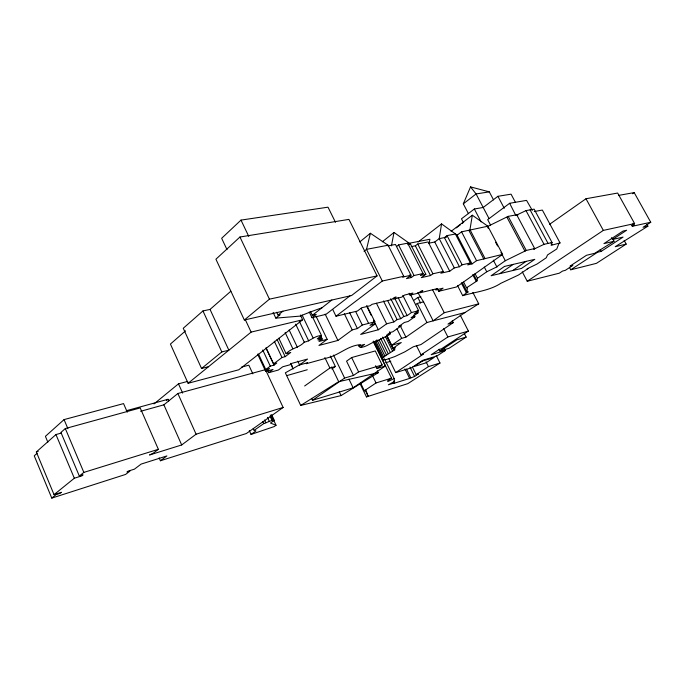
<?xml version="1.0" encoding="UTF-8"?>
<svg xmlns="http://www.w3.org/2000/svg" width="685" height="685" viewBox="0 0 685 685"><rect width="100%" height="100%" fill="white"/><g stroke="black" fill="none" stroke-linecap="round" stroke-linejoin="round"><path stroke-width="1.03" d="M461.356 282.999L466.151 292.332L466.973 291.767L467.453 287.58L466.562 287.803L463.634 282.109M451.107 231.316L472.333 215.218L487.831 226.221L502.619 254.375L476.546 260.685L472.033 263.922L457.126 235.152L441.56 223.901L439.231 238.62L454.292 267.904L459.429 266.748L462.127 264.804L470.389 262.963L455.397 234.013L447.057 235.614L444.419 237.609L459.429 266.748M472.333 215.218L469.961 229.629L484.911 258.296M429.195 243.483L429.889 239.27L408.269 243.432M466.562 287.803L476.983 280.927L477.436 278.315L475.013 273.632M391.426 245.881L394.021 232.463L410.563 244.168L425.856 274.274L421.301 277.639L430.505 275.55L432.911 273.786L443.263 271.457L428.176 241.959L417.739 243.988L415.375 245.812L411.248 246.617M387.975 245.889L395.468 244.459L411.009 275.242L402.643 277.1L403.73 276.286L388.104 245.23L370.397 233.268L366.509 249.349L364.043 251.326M386.785 335.804L393.575 349.547L394.962 349.718L384.901 356.037L382.341 358.675L382.906 359.908L386.563 359.462L394.902 356.551L404.801 351.859L413.286 346.79L420.941 344.564L453.23 322.644L452.263 320.743M490.588 225.151L487.694 219.645L509.657 203.282L515.814 215.45L526.012 210.612L534.137 209.13L552.067 242.541L551.125 245.324L560.039 242.91L542.357 210.055L534.266 211.545M393.575 349.547L395.408 347.663L392.839 348.391L386.914 336.403M468.446 213.66L463.308 203.839L470.552 186.894L489.304 191.869L493.542 199.874M335.496 222.3L328.012 207.178L241 220.099L221.657 238.294L226.992 249.631M239.956 237.01L215.921 259.213L244.339 320.006L351.559 295.535L377.075 275.909L348.93 219.388L239.956 237.01L269.428 299.165L244.339 320.006M127.282 412.156L123.548 403.602L64.065 419.597L45.407 436.336L47.847 442.176M37.059 453.342L34.25 455.825L51.777 498.106L56.127 494.604L60.109 493.337L61.385 492.301L54.038 494.647L36.322 451.972L55.956 434.555L61.564 432.997M265.934 370.619L283.136 407.464L196.09 434.204L181.696 444.959L149.527 454.994L153.269 453.196L158.363 449.309L140.194 407.935L65.315 428.553L60.931 432.423L79.323 476.049L83.056 474.885L81.772 475.912L74.331 478.233L54.038 494.647M230.871 291.211L210.047 309.414L202.957 310.939L183.255 328.261L201.544 368.487L208.548 366.68M185.532 330.846L170.428 344.058L188.101 383.283L238.748 369.789L302.642 319.784L300.373 315.049M154.014 403.919L178.485 383.84L187.793 381.374M201.544 368.487L221.812 351.936L228.858 350.181L210.047 309.414M359.771 241.916L370.397 233.268M166.361 400.622L168.022 399.278L168.767 400.956M188.101 383.283L251.121 332.105L302.642 319.784M140.631 411.291L163.886 404.826L177.869 393.498L265.48 369.652M276.714 312.257L278.067 315.117L282.914 311.204M79.323 476.049L83.853 472.393L158.363 449.309M273.127 312.446L275.815 318.123L280.148 314.638L278.067 315.117M382.298 241.805L394.021 232.463M310.476 311.495L312.317 315.323L331.84 300.039M396.589 246.48L398.567 244.93L407.686 243.175L423.082 273.512L420.384 275.507L425.856 274.274M309.243 311.992L311.983 317.694L316.23 314.398L312.317 315.323M463.308 203.839L476.075 193.949L489.304 191.869M418.124 241.985L441.56 223.901M349.941 295.903L326 314.338L311.983 317.694M515.42 202.349L511.061 194.172L497.918 196.312L483.199 207.469L474.362 208.985L461.459 218.815L463.368 222.471M278.812 338.253L286.099 353.666C291.262 348.006 299.122 347.877 304.277 342.175C310.553 341.079 314.706 335.582 321.522 335.616L312.72 317.318M258.536 354.068L265.771 369.558L270.284 366.132L274.043 365.114L276.774 363.041L273.598 363.898L266.011 347.732M332.773 309.56L336.018 316.239L382.307 281.03L403.73 276.286M273.598 363.898L281.989 357.51L285.174 356.662L290.74 352.441L286.099 353.666M428.793 243.184L434.761 242.01L439.231 238.62L446.5 237.207M257.628 354.128L265.712 371.433L269.53 368.539L265.771 369.558M456.261 227.891L460.388 224.757M462.041 223.498L463.694 222.248M267.373 369.832L268.708 372.691L273.015 369.438L265.712 371.433M321.522 335.616L317.258 338.818L321.154 337.816L320.238 335.907M457.126 235.152L461.553 231.83L487.831 226.221M321.154 337.816L318.097 340.111L322.25 339.032L320.871 336.181M322.25 339.032L319.013 341.455L327.173 339.323L316.025 316.187M159.16 457.88L160.418 460.757L166.866 455.936L141.084 464.105L134.483 469.122L128.189 471.134L126.965 472.068L129.936 471.117L125.578 474.44L51.777 498.106M411.009 275.242L406.47 278.624L411.334 277.536L414.031 275.524L423.082 273.512M327.173 339.323L318.945 345.454L337.902 340.445L352.227 329.905L357.416 328.569L362.262 325.015L374.858 321.779L366.98 305.793M297.804 361.158L299.602 364.942L307.556 359.06L291.63 363.41L289.661 364.882L282.734 366.775L278.418 370.011L268.708 372.691M488.362 228.439L487.386 226.589L508.176 216.366L516.713 214.79L534.694 248.561L533.778 249.203L544.036 244.314L552.067 242.541M516.713 214.79L515.814 215.45L517.877 215.064M472.856 292.444L478.729 303.84L444.265 312.72L433.151 320.845L426.926 322.532L405.914 337.14L401.633 338.339L391.666 345.274L386.58 334.974M409.125 293.274L410.058 295.132L412.918 293.052L404.655 295.021L401.795 297.11L393.344 299.139L396.195 297.042L394.38 297.478L391.4 299.67L372.024 304.328L370.131 305.741L361.783 307.753L357.382 311.05L336.018 316.239M443.263 271.457L440.857 273.212L449.737 271.2L454.292 267.904M374.858 321.779L370.011 325.315L375.037 324.014L373.625 321.145M375.037 324.014L360.678 334.434L378.334 329.768L386.614 323.825L393.866 321.933L397.12 319.612L400.734 318.671L403.808 316.479L407.164 315.614L411.454 312.557L418.621 310.725L410.52 294.61M470.389 262.963L467.701 264.889L472.033 263.922M415.581 304.662L417.311 303.421L423.57 301.854L433.151 320.845L464.944 312.54L478.729 303.84M437.253 288.531L438.665 291.305L443.067 288.162L435.754 289.926L437.647 288.565L419.862 292.837L422.842 290.68L421.112 291.091L418.261 293.163L410.058 295.132M359.283 345.591L360.207 347.492L364.566 344.375L358.469 346.045L360.456 344.623C347.946 345.719 340.282 354.102 328.971 357.442L306.281 363.718L307.608 362.733L299.602 364.942M413.594 300.492L417.816 297.487L420.855 296.768M304.645 385.989L329.887 368.033L335.359 366.484L330.341 356.054M331.874 368.95L335.359 366.484M418.621 310.725L414.331 313.764L418.021 312.814L417.071 310.93M283.136 407.464L246.369 433.511L160.418 460.757M351.653 357.553L346.55 361.158L353.46 375.44L358.606 371.886L382.161 364.959L375.286 350.934L351.653 357.553L358.606 371.886M418.021 312.814L411.103 317.712L414.887 316.718L413.954 314.852M389.594 331.728L390.527 333.612C387.231 337.037 382.376 337.174 378.993 340.428C372.049 341.344 367.391 347.089 360.207 347.492M502.619 254.375L456.467 286.981L438.665 291.305M414.887 316.718L408.149 321.479L404.356 322.481L398.73 326.462L401.333 325.769L392.83 331.78L390.219 332.482L387.445 334.443L390.527 333.612M253.253 428.433L254.135 430.36L263.776 423.578L271.979 420.393L274.283 420.35L271.602 414.579M549.541 224.329L585.983 198.744L617.656 193.042L634.601 223.558L631.305 225.733L634.096 225.125L633.077 223.284M249.297 430.625L251.044 434.436L255.95 430.985L254.135 430.36M477.436 278.315L486.761 271.774L497.575 266.525L496.753 266.713L493.311 260.12M274.283 420.35L270.464 423.03L276.046 425.274L274.137 426.601L251.044 434.436M496.753 266.713L505.316 260.728L526.26 250.445L534.694 248.561M457.469 285.457L462.709 295.663L468.257 291.81L466.151 292.332M311.564 398.37L312.48 400.297L344.606 378.06L353.46 375.44M499.793 273.649L513.159 264.401M392.839 348.391L401.282 342.543L391.666 345.274M512.757 270.532L526.089 261.379M632.512 193.744L634.19 192.605L650.75 222.257L643.061 227.257L647.899 226.17L646.871 224.329M560.039 242.91L558.806 243.757L556.768 248.972L547.563 254.906L546.245 257.783L537.014 264.05L527.15 268.785L527.964 268.589L518.519 275.01L500.855 283.29C489.604 290.663 475.587 291.913 462.709 295.663M464.944 312.54L447.981 324.091L453.23 322.644M375.637 365.67L377.007 368.462L382.161 364.959M312.48 400.297L353.143 387.813L385.364 365.987L373.205 341.207M360.661 383.18L364.343 390.784L376.039 382.958L391.52 378.154L373.308 341.258M522.278 271.851L527.245 281.261L603.339 230.4L634.601 223.558M416.352 345.437L421.044 354.856L447.87 336.969L468.386 331.069L460.217 315.066M388.917 358.803L395.707 372.597L423.364 354.162L421.044 354.856M391.52 378.154L387.624 380.74L387.804 381.579L394.132 378.531L384.456 358.837M359.95 383.463L366.466 396.915L367.982 395.904L365.961 390.279L364.343 390.784M468.386 331.069L441.602 348.751L439.171 349.461L431.199 354.736L445.344 350.48L444.394 348.588M439.042 349.247L439.933 351.011L457.049 339.743L466.16 337.097L464.362 333.561M611.534 237.626L612.561 239.493L626.629 230.254L623.025 231.068L603.939 243.62L614.034 241.274L612.51 238.491M393.644 380.928L394.586 382.846L393.687 383.437L409.639 378.403L414.613 376.459L418.612 373.856L416.18 374.626L412.421 367.049M445.344 350.48L436.979 355.977L422.928 360.224L411.531 367.759L395.707 372.597M466.16 337.097L449.103 348.271L439.933 351.011M614.034 241.274L594.691 253.304L586.471 255.291L570.048 266.097L572.865 265.395L565.305 270.361L562.531 271.063L559.32 273.178L527.245 281.261M569.749 267.938L570.751 269.796L597.534 252.268L601.182 251.386L623.05 237.096L612.561 239.493M634.096 225.125L632.323 226.281L650.75 222.257M416.18 374.626L428.459 366.612L439.984 363.033L436.191 355.472M647.899 226.17L615.241 246.703L626.184 244.1L624.163 240.426M439.984 363.033L407.84 383.634L366.466 396.915M626.184 244.1L596.438 263.34L570.751 269.796M300.998 364.009L285.354 372.82L300.706 405.434L338.69 381.673L378.24 372.7L377.324 370.825M300.706 405.434L341.079 395.579L378.24 372.7M322.044 307.745C314.561 310.408 307.257 313.062 300.124 316.11L275.815 318.123M394.586 382.846L388.378 384.807L394.628 381.322L394.132 378.531M377.007 368.462L385.364 365.987M385.801 362.699L390.81 361.218M286.681 375.645L307.248 369.754M36.322 451.972L38.163 451.449M126.305 410.735L168.022 399.278M241.582 367.109L248.826 365.191L252.842 373.83M269.428 299.165L377.075 275.909M407.806 244.699L410.563 244.168M388.104 245.23L366.509 249.349L382.307 281.03M618.624 195.396L634.19 192.605M509.657 203.282L526.542 200.38L532.313 210.381M373.556 341.695L379.199 352.355M470.552 186.894L476.075 193.949L488.953 218.412M417.756 292.504L423.57 301.854M585.983 198.744L603.339 230.4M600.188 249.571L601.182 251.386M551.048 242.858L552.042 244.699M530.087 209.867L548.068 243.423M526.012 210.612L544.036 244.314M497.918 196.312L504.271 208.283M508.176 216.366L526.26 250.445M506.96 217.256L525.018 251.309M495.623 242.276L497.567 245.966M500.958 252.422L505.316 260.728M474.362 208.985L481.127 221.897M468.9 230.425L483.824 259.067M484.304 267.064L486.761 271.774M461.553 231.83L476.546 260.685M473.618 274.428L476.983 280.927M472.719 274.634L476.084 281.141M447.057 235.614L462.127 264.804M462.169 282.425L466.973 291.767M434.761 242.01L449.737 271.2M417.739 243.988L432.911 273.786M415.375 245.812L430.505 275.55M432.5 289.558L444.265 312.72M443.674 328.68L447.87 336.969M398.567 244.93L414.031 275.524M409.887 274.668L411.334 277.536M417.816 297.487L420.633 303.07M417.311 303.421L426.926 322.532M402.84 295.381L411.454 312.557M398.122 297.538L407.164 315.614M394.757 298.343L403.808 316.479M426.07 361.834L428.459 366.612M390.767 298.677L400.734 318.671M387.607 300.501L397.12 319.612M400.305 325.854L405.914 337.14M383.454 300.963L393.866 321.933M396.949 328.903L401.633 338.339M409.947 367.04L414.613 376.459M376.425 303.241L386.614 323.825M406.539 369.172L410.743 377.683M404.972 368.958L409.639 378.403M385.338 336.463L392.548 351.054M382.718 337.029L390.287 352.381M366.586 305.93L371.287 315.468M373.633 320.238L378.334 329.768M380.663 338.347L388.215 353.683M378.916 339.572L386.451 354.881M376.913 339.794L384.901 356.037M361.158 308.25L368.599 323.388M375.731 340.847L383.694 357.065M374.892 341.764L382.838 357.947M373.95 341.575L382.341 358.675M381.519 357.073L382.906 359.908M355.729 311.692L362.262 325.015M349.538 312.454L357.416 328.569M344.332 313.713L352.227 329.905M372.298 375.277L376.039 382.958M365.191 390.133L367.982 395.904M325.144 314.09L337.902 340.445M348.965 379.156L353.143 387.813M333.535 355.078L344.606 378.06M331.626 366.954L338.69 381.673M324.853 357.553L329.887 368.033M339.263 391.794L341.079 395.579M302.102 315.049L313.002 337.799M299.268 321.188L308.747 341.019M295.68 324.159L304.277 342.175M241 220.099L248.783 236.445M289.156 330.007L297.418 347.381M285.131 332.499L292.76 348.588M290.928 363.512L292.247 366.312M290.449 363.307L293.12 368.975M277.065 339.477L285.174 356.662M274.317 341.233L281.989 357.51M266.311 348.648L274.043 365.114M262.732 350.001L270.284 366.132M245.239 319.527L251.121 332.105M272.142 416.848L276.046 425.274M270.25 414.999L272.93 420.778M270.19 416.523L271.979 420.393M267.45 417.37L269.239 421.249M264.556 419.999L265.9 422.902M262.877 421.635L263.776 423.578M202.957 310.939L221.812 351.936M178.485 383.84L182.638 393.096M177.869 393.498L196.09 434.204M163.886 404.826L181.696 444.959M64.065 419.597L67.926 428.716M65.315 428.553L83.853 472.393M55.956 434.555L74.331 478.233M504.485 266.431L491.102 275.738L521.465 268.443L534.779 259.341L504.485 266.431M422.243 361.115L414.082 366.535L425.942 362.862L434.093 357.467L422.243 361.115"/></g></svg>
